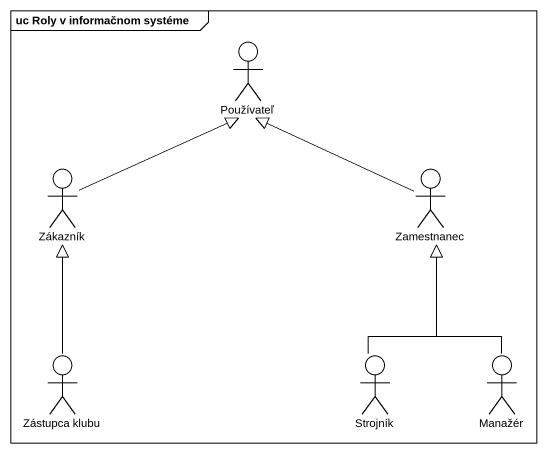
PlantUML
@startuml
mainframe uc Roly v informačnom systéme
actor Používateľ
actor Zákazník
actor Zamestnanec
actor "Zástupca klubu" as Zástupca_klubu
actor Strojník
actor Manažér
Zákazník -up-|> Používateľ
Zamestnanec -up-|> Používateľ
Zástupca_klubu -up-|> Zákazník
Strojník -up-|> Zamestnanec
Manažér -up-|> Zamestnanec
@enduml
